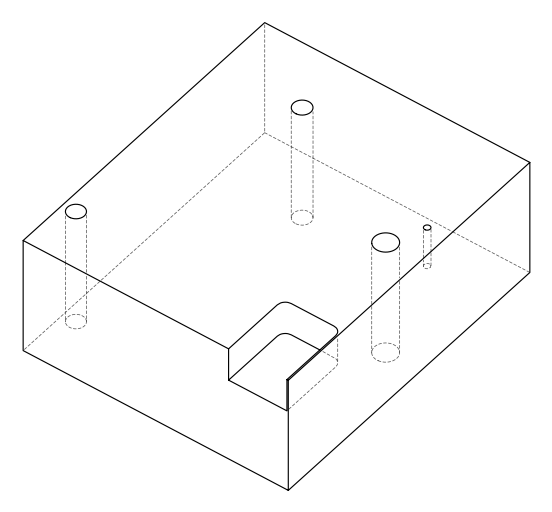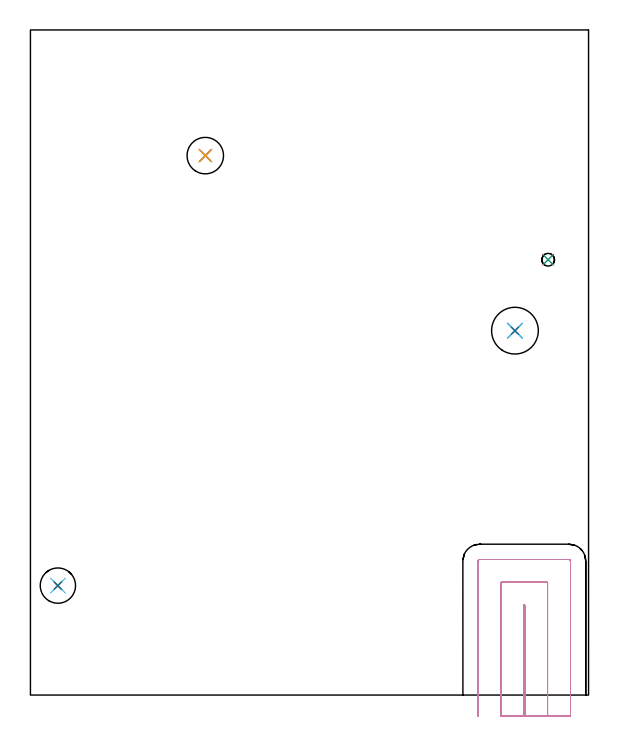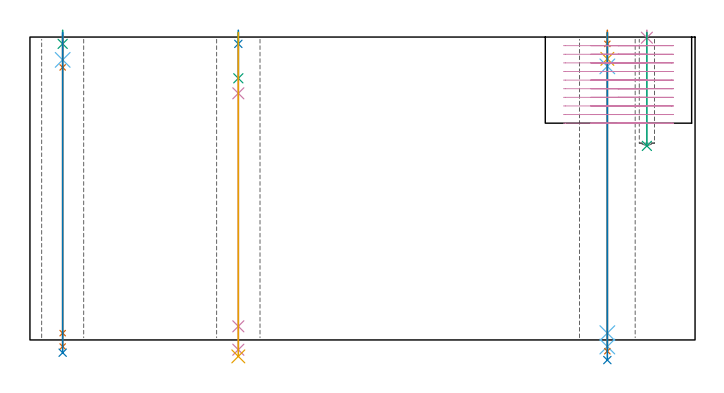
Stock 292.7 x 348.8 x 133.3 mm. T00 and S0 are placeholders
(PLAN: 16 operations, 12 tool changes, 16.9 min)
(1 SPOT_DRILL | STEP1HOLE | NXT0321_9005460120000 | 0.05 min | 183 mm3)
(2 SPOT_DRILL_1 | STEP1HOLE_1 | NXT0321_9005460120000 | 0.05 min | 183 mm3)
(3 SPOT_DRILL_2 | STEP1HOLE_2 | NXT0321_9005460120000 | 0.05 min | 183 mm3)
(4 SPOT_DRILL_3 | STEP1POCKET | NXT0321_9005460120000 | 0.03 min | 0 mm3)
(5 DRILL_BLIND_HOLE_INTO_CENTER | STEP1HOLE | NXT0301_035 | 0.05 min | 209 mm3)
(6 GUN_DRILL_THROUGH_HOLE | STEP1HOLE | UGT0307_002 | 0.6 min | 3488 mm3)
(7 SPADE_DRILL_TO_ENLARGE_THROUGH_HOLE | STEP1HOLE | UGT0306_006 | 0.56 min | 21228 mm3)
(8 DRILL_TO_ENLARGE_THROUGH_HOLE | STEP1HOLE | UGT0301_058 | 0.58 min | 37684 mm3)
(9 DRILL_BLIND_HOLE_INTO_CENTER_1 | STEP1HOLE_1 | NXT0301_092 | 0.08 min | 1728 mm3)
(10 GUN_DRILL_THROUGH_HOLE_1 | STEP1HOLE_1 | UGT0307_009 | 0.66 min | 13155 mm3)
(11 DRILL_TO_ENLARGE_THROUGH_HOLE_1 | STEP1HOLE_1 | UGT0301_258 | 0.57 min | 23083 mm3)
(12 DRILL_BLIND_HOLE_INTO_CENTER_2 | STEP1HOLE_2 | NXT0301_038 | 0.05 min | 248 mm3)
(13 GUN_DRILL_THROUGH_HOLE_2 | STEP1HOLE_2 | UGT0307_002 | 0.63 min | 3468 mm3)
(14 SPADE_DRILL_TO_ENLARGE_THROUGH_HOLE_1 | STEP1HOLE_2 | UGT0306_009 | 0.57 min | 31890 mm3)
(15 DRILL_BLIND_HOLE_INTO_CENTER_3 | STEP1POCKET | NXT0301_038 | 0.2 min | 1642 mm3)
(16 MILL_SLOT | SLOT_PARTIAL_RECTANGULAR | NXT0201_012 | Follow Part, ap 4, ae 75% | 12.2 min | 191839 mm3)
(TOOL NXT0321_9005460120000 | NC Spot Drill, 142deg, 12mm, Carbide, Uncoated | D12 PA142 FL30 Z2)
(TOOL NXT0301_035 | Carbide Drill 6.4mm [860.1-0640-032A1-MM 2214] | D6.4 PA140 FL53 Z2)
(TOOL UGT0307_002 | Gun Drill 6 mm | D6 PA130 FL24 Z1)
(TOOL UGT0306_006 | Spade Drill 15.5mm | D15.5 PA132 FL10 Z2)
(TOOL UGT0301_058 | Twist Drill 24.5 mm | D24.5 PA118 FL160 Z2)
(TOOL NXT0301_092 | Carbide Drill 12.1mm [860.1-1210-061A1-MM 2214] | D12.1 PA140 FL77 Z2)
(TOOL UGT0307_009 | Gun Drill 12 mm | D12 PA130 FL24 Z1)
(TOOL UGT0301_258 | Twist Drill 19.1 mm | D19.1 PA118 FL140 Z2)
(TOOL NXT0301_038 | Carbide Drill 6.7mm [860.1-0670-034A1-MM 2214] | D6.7 PA140 FL53 Z2)
(TOOL UGT0306_009 | Spade Drill 18.5mm | D18.5 PA132 FL10 Z2)
(TOOL NXT0201_012 | ENDMILL 16mm [2P460-1600-NA 1630] | D16 FL38 Z6)
(OP 1 SPOT_DRILL)
G17 G21 G94 G90
T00 M6
G54
G17 G0 G90 X254.1 Y191.1 S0 M3
G43 Z143.3 H0
G94 G81 G98 Z130.3 F250. R136.3
G80
M5
M2
(OP 2 SPOT_DRILL_1)
G17 G21 G94 G90
T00 M6
G54
G17 G0 G90 X91.7 Y282.9 S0 M3
G43 Z143.3 H0
G94 G81 G98 Z130.3 F250. R136.3
G80
M5
M2
(OP 3 SPOT_DRILL_2)
G17 G21 G94 G90
T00 M6
G54
G17 G0 G90 X14.4 Y57.4 S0 M3
G43 Z143.3 H0
G94 G81 G98 Z130.3 F250. R136.3
G80
M5
M2
(OP 4 SPOT_DRILL_3)
G17 G21 G94 G90
T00 M6
G54
G17 G0 G90 X271.5 Y228.3 S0 M3
G43 Z143.3 H0
G94 G81 G98 Z133.012 F250. R136.3
G80
M5
M2
(OP 5 DRILL_BLIND_HOLE_INTO_CENTER)
G17 G21 G94 G90
T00 M6
G54
G17 G0 G90 X254.1 Y191.1 S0 M3
G43 Z143.3 H1
G94 G81 G98 Z123.7 F250. R135.3
G80
M5
M2
(OP 6 GUN_DRILL_THROUGH_HOLE)
G17 G21 G94 G90
T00 M6
G54
G17 G0 G90 X254.1 Y191.1 M8
G43 Z143.3 H0
Z130.672
S716 M3
G94 G1 Z120.393 F125. M26
G4 X.084
Z3. F250.
G4 X.084
Z-2.899 F125.
G4 X.084
M5
M9
G0 Z130.672
Z143.3
M2
(OP 7 SPADE_DRILL_TO_ENLARGE_THROUGH_HOLE)
G17 G21 G94 G90
T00 M6
G54
G17 G0 G90 X254.1 Y191.1 S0 M3
G43 Z143.3 H0
G94 G73 G98 Z-4.951 F250. Q15.361 R135.3
G80
M5
M2
(OP 8 DRILL_TO_ENLARGE_THROUGH_HOLE)
G17 G21 G94 G90
T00 M6
G54
G17 G0 G90 X254.1 Y191.1 S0 M3
G43 Z143.3 H0
G94 G73 G98 Z-8.861 F250. Q23.693 R135.3
G80
M5
M2
(OP 9 DRILL_BLIND_HOLE_INTO_CENTER_1)
G17 G21 G94 G90
T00 M6
G54
G17 G0 G90 X91.7 Y282.9 S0 M3
G43 Z143.3 H1
G94 G81 G98 Z115.15 F250. R135.3
G80
M5
M2
(OP 10 GUN_DRILL_THROUGH_HOLE_1)
G17 G21 G94 G90
T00 M6
G54
G17 G0 G90 X91.7 Y282.9 M8
G43 Z143.3 H0
Z129.51
S716 M3
G94 G1 Z108.536 F125. M26
G4 X.084
Z6. F250.
G4 X.084
Z-4.298 F125.
G4 X.084
M5
M9
G0 Z129.51
Z143.3
M2
(OP 11 DRILL_TO_ENLARGE_THROUGH_HOLE_1)
G17 G21 G94 G90
T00 M6
G54
G17 G0 G90 X91.7 Y282.9 S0 M3
G43 Z143.3 H0
G94 G73 G98 Z-7.238 F250. Q17.567 R135.3
G80
M5
M2
(OP 12 DRILL_BLIND_HOLE_INTO_CENTER_2)
G17 G21 G94 G90
T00 M6
G54
G17 G0 G90 X14.4 Y57.4 S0 M3
G43 Z143.3 H1
G94 G81 G98 Z123.25 F250. R135.3
G80
M5
M2
(OP 13 GUN_DRILL_THROUGH_HOLE_2)
G17 G21 G94 G90
T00 M6
G54
G17 G0 G90 X14.4 Y57.4 M8
G43 Z143.3 H0
Z134.159
S716 M3
G94 G1 Z119.943 F125. M26
G4 X.084
Z3. F250.
G4 X.084
Z-2.899 F125.
G4 X.084
M5
M9
G0 Z134.159
Z143.3
M2
(OP 14 SPADE_DRILL_TO_ENLARGE_THROUGH_HOLE_1)
G17 G21 G94 G90
T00 M6
G54
G17 G0 G90 X14.4 Y57.4 S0 M3
G43 Z143.3 H0
G94 G73 G98 Z-5.618 F250. Q17.365 R135.3
G80
M5
M2
(OP 15 DRILL_BLIND_HOLE_INTO_CENTER_3)
G17 G21 G94 G90
T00 M6
G54
G17 G0 G90 X271.5 Y228.3 S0 M3
G43 Z143.3 H1
G94 G81 G98 Z85.4 F250. R135.3
G80
M5
M2
(OP 16 MILL_SLOT)
G17 G21 G94 G90
T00 M6
G54
G17 G0 G90 X259.2 Y-11. S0 M3
G43 Z143.3 H1
Z129.51
G94 G1 Y-8. F250.
Y47.1 F500.
X258.8
Y-8.
Y-11. F250.
X271.2
Y-8.
Y59.1 F500.
X246.8
Y-8.
Y-11. F250.
X283.2
Y-8.
Y70.3 F500.
G3 X282.4 Y71.1 R0.8
G1 X235.6
G3 X234.8 Y70.3 R0.8
G1 Y-8.
Y-11. F250.
G0 X259.2 Z125.72
G1 Y-8.
Y47.1 F500.
X258.8
Y-8.
Y-11. F250.
X271.2
Y-8.
Y59.1 F500.
X246.8
Y-8.
Y-11. F250.
X283.2
Y-8.
Y70.3 F500.
G3 X282.4 Y71.1 R0.8
G1 X235.6
G3 X234.8 Y70.3 R0.8
G1 Y-8.
Y-11. F250.
G0 X259.2 Z121.93
G1 Y-8.
Y47.1 F500.
X258.8
Y-8.
Y-11. F250.
X271.2
Y-8.
Y59.1 F500.
X246.8
Y-8.
Y-11. F250.
X283.2
Y-8.
Y70.3 F500.
G3 X282.4 Y71.1 R0.8
G1 X235.6
G3 X234.8 Y70.3 R0.8
G1 Y-8.
Y-11. F250.
G0 X259.2 Z118.14
G1 Y-8.
Y47.1 F500.
X258.8
Y-8.
Y-11. F250.
X271.2
Y-8.
Y59.1 F500.
X246.8
Y-8.
Y-11. F250.
X283.2
Y-8.
Y70.3 F500.
G3 X282.4 Y71.1 R0.8
G1 X235.6
G3 X234.8 Y70.3 R0.8
G1 Y-8.
Y-11. F250.
G0 X259.2 Z114.35
G1 Y-8.
Y47.1 F500.
X258.8
Y-8.
Y-11. F250.
X271.2
Y-8.
Y59.1 F500.
X246.8
Y-8.
Y-11. F250.
X283.2
Y-8.
Y70.3 F500.
G3 X282.4 Y71.1 R0.8
G1 X235.6
G3 X234.8 Y70.3 R0.8
G1 Y-8.
Y-11. F250.
G0 X259.2 Z110.56
G1 Y-8.
Y47.1 F500.
X258.8
Y-8.
Y-11. F250.
X271.2
Y-8.
Y59.1 F500.
X246.8
Y-8.
Y-11. F250.
X283.2
Y-8.
Y70.3 F500.
G3 X282.4 Y71.1 R0.8
G1 X235.6
G3 X234.8 Y70.3 R0.8
G1 Y-8.
Y-11. F250.
G0 X259.2 Z106.77
G1 Y-8.
Y47.1 F500.
X258.8
Y-8.
Y-11. F250.
X271.2
Y-8.
Y59.1 F500.
X246.8
Y-8.
Y-11. F250.
X283.2
Y-8.
Y70.3 F500.
G3 X282.4 Y71.1 R0.8
G1 X235.6
G3 X234.8 Y70.3 R0.8
G1 Y-8.
Y-11. F250.
G0 X259.2 Z102.98
G1 Y-8.
Y47.1 F500.
X258.8
Y-8.
Y-11. F250.
X271.2
Y-8.
Y59.1 F500.
X246.8
Y-8.
Y-11. F250.
X283.2
Y-8.
Y70.3 F500.
G3 X282.4 Y71.1 R0.8
G1 X235.6
G3 X234.8 Y70.3 R0.8
G1 Y-8.
Y-11. F250.
G0 X259.2 Z99.19
G1 Y-8.
Y47.1 F500.
X258.8
Y-8.
Y-11. F250.
X271.2
Y-8.
Y59.1 F500.
X246.8
Y-8.
Y-11. F250.
X283.2
Y-8.
Y70.3 F500.
G3 X282.4 Y71.1 R0.8
G1 X235.6
G3 X234.8 Y70.3 R0.8
G1 Y-8.
Y-11. F250.
G0 X259.2 Z95.4
G1 Y-8.
Y47.1 F500.
X258.8
Y-8.
Y-11. F250.
X271.2
Y-8.
Y59.1 F500.
X246.8
Y-8.
Y-11. F250.
X283.2
Y-8.
Y70.3 F500.
G3 X282.4 Y71.1 R0.8
G1 X235.6
G3 X234.8 Y70.3 R0.8
G1 Y-8.
Y-11. F250.
G0 Z143.3
M5
M2
